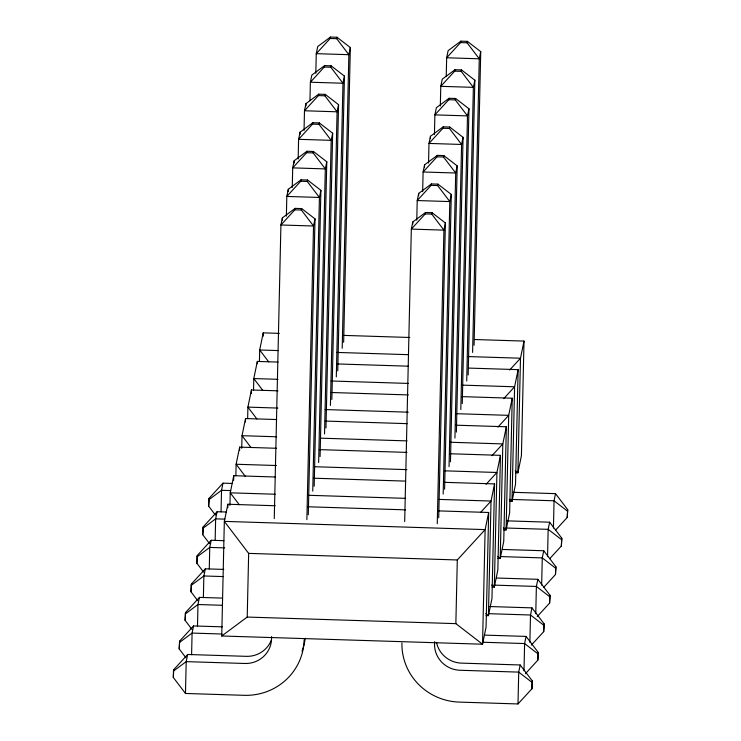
<?xml version="1.0" encoding="UTF-8"?>
<svg xmlns="http://www.w3.org/2000/svg" width="741" height="741" viewBox="0 0 741 741"><rect width="100%" height="100%" fill="white"/><g stroke="black" fill="none" stroke-linecap="round" stroke-linejoin="round"><path stroke-width="1.11" d="M304.134 639.863A58.752 57.27 11.7 0 1 244.15 695.317L185.472 693.465L173.311 677.469L173.459 671.096L173.755 669.669L187.668 654.488L246.345 656.341A26.111 25.453 11.7 0 0 271.234 640.354M173.755 669.669L173.311 677.469M185.954 657.795L179.202 648.912L179.637 641.113L193.558 625.941L222.319 626.849M179.637 641.113L179.202 648.912M191.845 629.248L185.093 620.356L185.528 612.557L199.449 597.385L222.457 598.107M185.528 612.557L185.093 620.356M185.472 693.465L186.195 661.63L187.668 654.488M197.736 600.692L190.983 591.8L191.419 584.01L205.34 568.829L223.745 569.412M191.419 584.01L190.983 591.8M191.595 654.683L192.086 633.073L193.558 625.941M203.627 572.135L196.865 563.243L197.31 555.454L211.222 540.272L223.884 540.671M197.31 555.454L196.865 563.243M197.486 626.126L197.977 604.517L199.449 597.385M209.518 543.579L202.756 534.687L203.201 526.897L217.113 511.716L226.32 512.003M203.201 526.897L202.756 534.687M203.377 597.57L203.868 575.97L205.34 568.829M215.399 515.023L208.647 506.14L209.082 498.341L223.004 483.16L232.211 483.456M209.082 498.341L208.647 506.14M209.268 569.014L209.749 547.414L211.222 540.272M215.149 540.458L215.64 518.857L217.113 511.716M221.04 511.901L221.531 490.301L223.004 483.16M437.894 510.873L488.671 512.476L486.068 627.081L482.539 644.216L221.735 635.991L224.338 521.386L227.867 504.25L275.18 505.742M227.793 507.696L227.867 504.25M229.942 505.427L230.229 492.821L233.758 475.685L275.3 477M233.656 480.27L233.758 475.685M235.86 475.713L236.12 464.255L239.649 447.119L276.578 448.286M239.575 450.556L239.649 447.119M241.723 448.296L242.011 435.689L245.54 418.554L276.699 419.536M245.466 421.99L245.54 418.554M247.642 418.582L247.902 407.124L251.431 389.988L277.977 390.822M251.356 393.425L251.431 389.988M221.735 635.991L247.216 617.058L248.661 553.388L224.338 521.386L485.133 529.611L488.671 512.476M253.533 390.016L253.793 378.558L257.331 361.423L278.097 362.08M257.275 363.711L257.331 361.423M259.424 361.451L259.683 349.993L263.222 332.857L279.376 333.367M263.138 336.294L263.222 332.857M271.586 636.528L271.539 638.835A26.111 25.453 11.7 0 1 244.873 663.482L186.195 661.63L173.459 671.096M274.263 518.607L280.922 224.986L282.395 217.845L295.14 208.378L301.661 208.582L314.999 218.873L308.284 514.81M282.349 220.16L282.395 217.845M286.369 216.085L286.813 196.43L288.286 189.288L301.031 179.822L307.552 180.026L320.89 190.317L314.175 486.253M288.24 191.604L288.286 189.288M292.26 187.529L292.704 167.874L294.177 160.741L306.913 151.266L313.434 151.479L326.781 161.77L320.084 456.549M294.121 163.048L294.177 160.741M298.151 158.972L298.595 139.317L300.068 132.185L312.804 122.719L319.325 122.923L332.663 133.213L325.975 427.992M300.012 134.492L300.068 132.185M304.042 130.416L304.486 110.77L305.959 103.629L318.695 94.163L325.216 94.366L338.554 104.657L331.866 399.436M305.903 105.935L305.959 103.629M309.951 100.711L310.377 82.214L311.841 75.073L324.586 65.606L331.107 65.81L344.445 76.101L337.757 370.88M315.814 73.303L316.259 53.658L317.732 46.516L330.477 37.05L336.998 37.254L350.336 47.544L343.648 342.323M306.867 519.636L313.526 226.014L314.999 218.873M312.748 491.088L319.417 197.458L320.89 190.317M318.639 462.532L325.308 168.902L326.781 161.77M324.53 433.976L331.19 140.345L332.663 133.213M330.421 405.42L337.081 111.798L338.554 104.657M336.312 376.863L342.972 83.242L344.445 76.101M342.203 348.307L348.863 54.686L350.336 47.544M404.688 521.562L411.329 229.099L412.802 221.957L425.538 212.491L432.059 212.695L445.397 222.985L438.709 517.764M412.746 224.273L412.802 221.957M416.766 220.197L417.22 200.542L418.693 193.401L431.429 183.935L437.95 184.139L451.288 194.429L444.6 489.217M418.637 195.717L418.693 193.401M422.657 191.641L423.102 171.986L424.574 164.845L437.32 155.378L443.84 155.591L457.178 165.873L450.463 461.81M424.528 167.16L424.574 164.845M428.548 163.085L428.993 143.43L430.465 136.298L443.211 126.822L449.731 127.035L463.069 137.326L456.382 432.105M430.419 138.604L430.465 136.298M434.439 134.529L434.884 114.874L436.356 107.741L449.092 98.275L455.613 98.479L468.96 108.77L462.264 403.549M440.33 105.972L440.775 86.327L442.247 79.185L454.983 69.719L461.504 69.923L474.842 80.213L468.155 374.992M446.239 76.267L446.666 57.77L448.138 50.629L460.874 41.163L467.395 41.366L480.733 51.657L474.073 345.278M434.587 641.66L434.532 643.975A26.111 25.453 11.7 0 0 460.041 670.262L518.719 672.115L532.057 682.405L531.918 688.769L517.996 703.95L459.318 702.097A58.752 57.27 11.7 0 1 401.937 642.947M437.264 523.748L443.924 230.127L445.397 222.985M443.183 494.043L449.815 201.571L451.288 194.429M449.046 466.645L455.706 173.014L457.178 165.873M454.928 438.088L461.597 144.458L463.069 137.326M455.854 623.635L457.299 559.964L485.133 529.611L482.539 644.216L455.854 623.635L247.216 617.058M460.819 409.532L467.488 115.902L468.96 108.77M466.71 380.976L473.369 87.355L474.842 80.213M472.601 352.42L479.26 58.798L480.733 51.657M443.785 482.308L494.562 483.91L491.959 598.515L488.43 615.651L486.124 615.576M449.676 453.742L500.453 455.345L497.85 569.949L494.321 587.085L492.015 587.011M455.567 425.177L506.344 426.779L503.741 541.384L500.212 558.519L497.906 558.445M461.458 396.611L512.235 398.213L509.632 512.818L506.103 529.954L503.797 529.88M468.507 368.082L518.126 369.648L515.523 484.253L511.994 501.379L509.688 501.314M474.397 339.517L524.017 341.082L521.423 455.687L517.885 472.814L515.579 472.749M517.996 703.95L518.719 672.115L520.191 664.973L461.513 663.13A26.111 25.453 11.7 0 1 436.505 642.364M523.989 670.846L524.609 643.558L526.082 636.417L484.66 635.111M529.88 642.29L530.5 615.002L531.973 607.87L489.393 606.527M520.191 664.973L532.353 680.979L531.918 688.769M535.771 613.733L536.382 586.446L537.855 579.314L496.433 578.008M525.434 673.708L537.799 660.212L538.244 652.423L526.082 636.417M538.244 652.423L537.799 660.212M541.652 585.186L542.273 557.899L543.746 550.758L502.324 549.452M531.325 645.152L543.69 631.665L544.135 623.866L531.973 607.87M544.135 623.866L543.69 631.665M547.543 556.63L548.164 529.343L549.637 522.201L507.066 520.858M537.206 616.595L549.581 603.109L550.017 595.31L537.855 579.314M550.017 595.31L549.581 603.109M553.434 528.074L554.055 500.786L555.528 493.645L512.957 492.302M543.875 587.196L555.472 574.553L555.907 566.754L543.746 550.758M555.907 566.754L555.472 574.553M549.757 558.649L561.363 545.997L561.798 538.207L549.637 522.201M561.798 538.207L561.363 545.997M555.648 530.093L567.245 517.44L567.689 509.651L555.528 493.645M567.689 509.651L567.245 517.44M301.661 208.582L301.365 210.009L313.526 226.014L280.922 224.986L294.844 209.805L295.14 208.378M307.552 180.026L307.256 181.462L319.417 197.458L286.813 196.43L300.735 181.249L301.031 179.822M313.434 151.479L313.147 152.905L325.308 168.902L292.704 167.874L306.626 152.702L306.913 151.266M319.325 122.923L319.028 124.349L331.19 140.345L298.595 139.317L312.507 124.145L312.804 122.719M325.216 94.366L324.919 95.793L337.081 111.798L304.486 110.77L318.398 95.589L318.695 94.163M331.107 65.81L330.81 67.236L342.972 83.242L310.377 82.214L324.289 67.033L324.586 65.606M336.998 37.254L336.701 38.68L348.863 54.686L316.259 53.658L330.18 38.476L330.477 37.05M432.059 212.695L431.762 214.121L443.924 230.127L411.329 229.099L425.241 213.917L425.538 212.491M437.95 184.139L437.653 185.574L449.815 201.571L417.22 200.542L431.132 185.361L431.429 183.935M443.84 155.591L443.544 157.018L455.706 173.014L423.102 171.986L437.023 156.805L437.32 155.378M449.731 127.035L449.435 128.462L461.597 144.458L428.993 143.43L442.914 128.258L443.211 126.822M455.613 98.479L455.326 99.905L467.488 115.902L434.884 114.874L448.805 99.702L449.092 98.275M461.504 69.923L461.208 71.349L473.369 87.355L440.775 86.327L454.687 71.145L454.983 69.719M467.395 41.366L467.099 42.793L479.26 58.798L446.666 57.77L460.578 42.589L460.874 41.163M494.562 483.91L491.033 501.046L488.43 615.651L485.763 613.594M500.453 455.345L496.924 472.48L494.321 587.085L491.653 585.029M506.344 426.779L502.815 443.915L500.212 558.519L497.544 556.454M512.235 398.213L508.706 415.349L506.103 529.954L503.435 527.888M518.126 369.648L514.597 386.783L511.994 501.379L509.326 499.323M524.017 341.082L520.488 358.209L517.885 472.814L515.217 470.757M532.057 682.405L532.353 680.979M509.66 370.018L520.488 358.209L467.404 356.541M503.769 398.584L514.597 386.783L461.513 385.107M497.878 427.149L508.706 415.349L455.622 413.673M491.987 455.715L502.815 443.915L449.731 442.238M486.096 484.281L496.924 472.48L444.989 470.841M480.974 512.003L491.033 501.046L439.098 499.406M208.795 499.767L221.531 490.301L230.738 490.588M202.904 528.324L215.64 518.857L224.847 519.145M197.013 556.88L209.749 547.414L224.708 547.886M191.122 585.436L203.868 575.97L223.421 576.581M185.231 613.993L197.977 604.517L222.133 605.286M179.35 642.54L192.086 633.073L222.004 634.018M330.18 38.476L336.701 38.68M460.578 42.589L467.099 42.793M324.289 67.033L330.81 67.236M454.687 71.145L461.208 71.349M318.398 95.589L324.919 95.793M448.805 99.702L455.326 99.905M312.507 124.145L319.028 124.349M442.914 128.258L449.435 128.462M306.626 152.702L313.147 152.905M437.023 156.805L443.544 157.018M300.735 181.249L307.256 181.462M431.132 185.361L437.653 185.574M294.844 209.805L301.365 210.009M425.241 213.917L431.762 214.121M344 335.404L409.773 337.479M278.153 350.576L259.683 349.993L268.724 361.877M336.998 352.429L408.55 354.68M336.951 363.933L408.495 366.193M278.023 379.318L253.793 378.558L262.823 390.442M331.107 380.994L408.43 383.43M331.06 392.498L408.374 394.934M277.903 408.069L247.902 407.124L256.932 419.008M325.216 409.56L408.31 412.181M325.169 421.064L407.105 423.648M276.634 436.782L242.011 435.689L251.042 447.573M320.483 438.163L407.031 440.895M319.278 449.63L406.976 452.399M276.504 465.524L236.12 464.255L245.151 476.139M314.592 466.728L406.911 469.637M313.387 478.195L405.707 481.113M511.485 499.443L554.055 500.786L567.393 511.077M275.235 494.238L230.229 492.821L239.26 504.704M308.701 495.294L405.633 498.35M307.496 506.761L405.586 509.854M505.594 528L548.164 529.343L561.502 539.633M500.851 556.593L542.273 557.899L555.611 568.19M248.661 553.388L457.299 559.964M493.812 585.112L536.382 586.446L549.729 596.737M489.079 613.696L530.5 615.002L543.838 625.293M483.188 642.252L524.609 643.558L537.947 653.849M305.209 638.27A58.752 57.27 11.7 0 1 302.022 651.182"/></g></svg>
